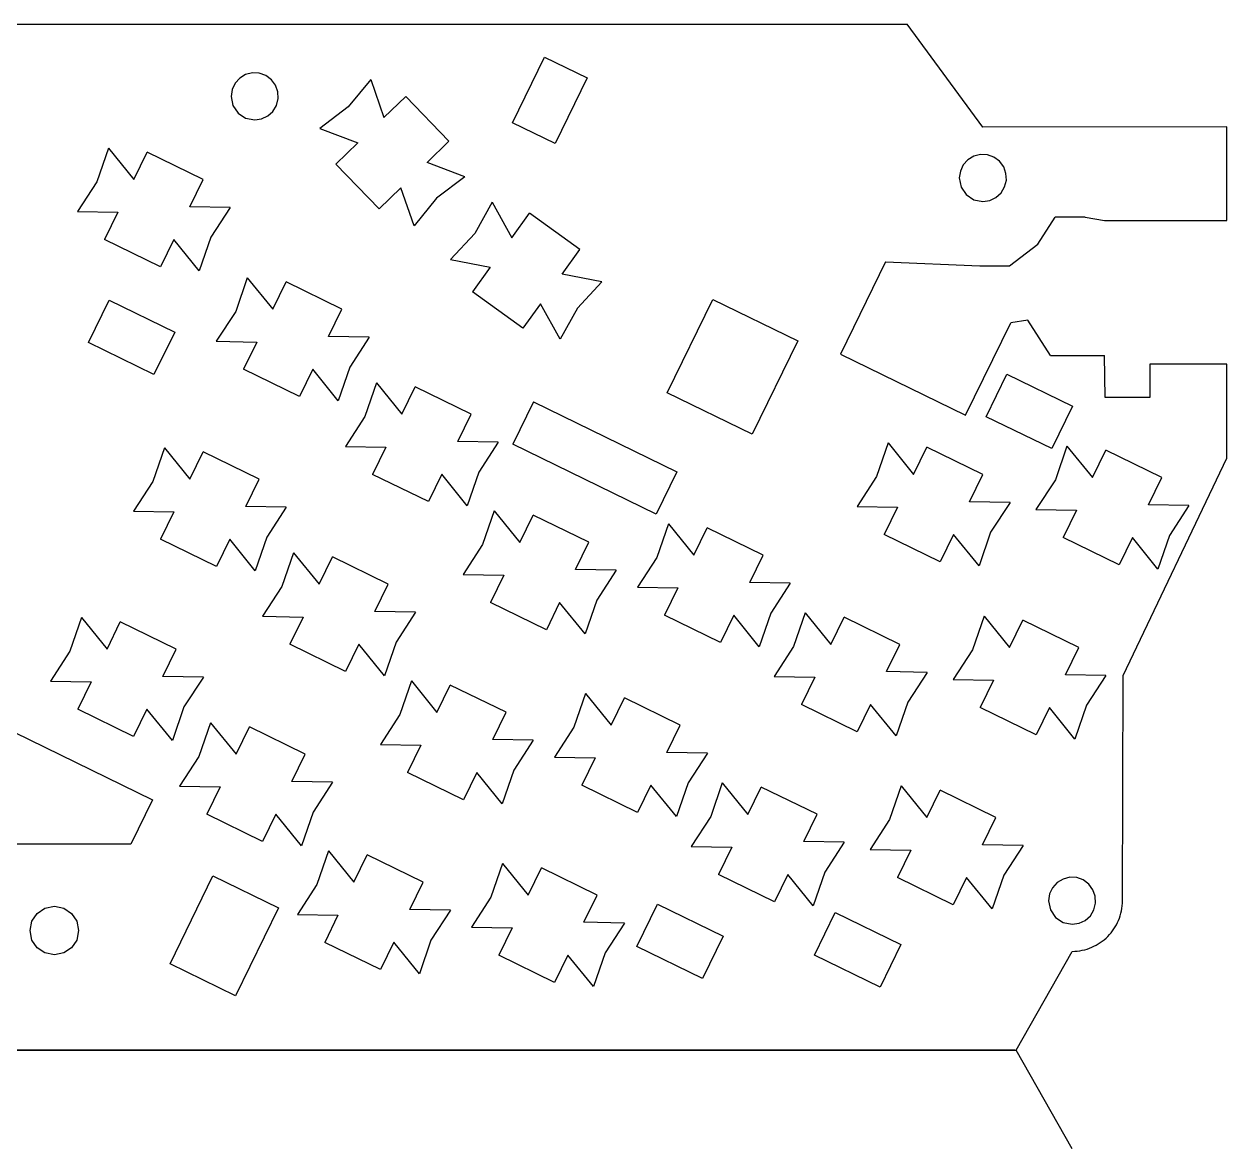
# Model space of a CAD drawing. Extents: x -3 to 397, y 9 to 305.
# Drawn here: x 307.9 to 396.9, y 138.5 to 221.8 of the extents above; entities that cross this region are included whole.
import ezdxf

# ---------------------------------------------------------------- set-up
doc = ezdxf.new("R2010")
doc.units = 0

msp = doc.modelspace()

# ---------------------------------------------------------------- linework, layer by layer
at = {"layer": 'Layer 1'}
for p, q in [((230.798208, 221.755681), (373.278108, 221.755681)), ((378.868988, 214.113581), (373.278088, 221.755681)), ((344.05697, 214.44614), (346.42417, 219.29964)), ((346.42417, 219.29964), (349.56997, 217.76534)), ((323.51675, 217.371279), (323.299421, 216.913771)), ((323.856264, 217.747146), (323.51675, 217.371279)), ((324.299388, 218.013573), (323.856264, 217.747146)), ((324.801117, 218.138517), (324.299388, 218.013573)), ((325.306968, 218.112811), (324.801117, 218.138517)), ((325.78415, 217.942979), (325.306968, 218.112811)), ((326.199873, 217.635543), (325.78415, 217.942979)), ((326.507309, 217.21982), (326.199873, 217.635543)), ((333.56067, 217.66264), (331.89907, 215.61474)), ((333.56067, 217.66264), (334.53737, 214.82604)), ((349.56997, 217.76534), (347.20277, 212.91184)), ((323.299421, 216.913771), (323.22285, 216.40242)), ((323.22285, 216.40242), (323.355597, 215.735058)), ((326.677141, 216.742638), (326.507309, 217.21982)), ((326.702847, 216.236787), (326.677141, 216.742638)), ((334.53737, 214.82604), (336.15587, 216.38904)), ((339.35137, 213.08004), (336.15587, 216.38904)), ((323.355597, 215.735058), (323.733627, 215.169297)), ((326.311476, 215.291934), (326.577903, 215.735058)), ((326.577903, 215.735058), (326.702847, 216.236787)), ((331.89907, 215.61474), (329.79447, 214.02564)), ((323.733627, 215.169297), (324.299388, 214.791267)), ((324.299388, 214.791267), (324.96675, 214.65852)), ((324.96675, 214.65852), (325.478101, 214.735091)), ((324.96675, 214.65852), (324.96675, 214.65852)), ((325.478101, 214.735091), (325.935609, 214.95242)), ((325.935609, 214.95242), (326.311476, 215.291934)), ((329.79447, 214.02564), (332.59517, 212.95054)), ((347.20277, 212.91184), (344.05697, 214.44614)), ((396.938108, 214.135681), (378.869008, 214.113581)), ((396.940088, 207.210281), (396.938088, 214.135681)), ((332.59517, 212.95054), (330.97667, 211.38754)), ((337.73287, 211.51714), (339.35137, 213.08004)), ((314.13597, 212.57894), (313.27497, 210.08624)), ((314.13597, 212.57894), (316.02387, 210.24754)), ((316.02387, 210.24754), (317.01027, 212.26984)), ((321.14467, 210.25334), (317.01027, 212.26984)), ((378.205915, 211.971253), (377.762689, 211.704764)), ((378.707759, 212.096225), (378.205915, 211.971253)), ((379.213726, 212.070514), (378.707759, 212.096225)), ((379.691018, 211.900643), (379.213726, 212.070514)), ((334.17207, 208.07854), (330.97667, 211.38754)), ((340.53357, 210.44204), (337.73287, 211.51714)), ((377.423098, 211.328811), (377.205718, 210.871198)), ((377.762689, 211.704764), (377.423098, 211.328811)), ((380.106836, 211.593136), (379.691018, 211.900643)), ((380.414343, 211.177318), (380.106836, 211.593136)), ((380.584214, 210.700026), (380.414343, 211.177318)), ((320.15837, 208.23104), (321.14467, 210.25334)), ((340.53357, 210.44204), (338.42887, 208.85294)), ((377.205718, 210.871198), (377.12913, 210.35973)), ((377.12913, 210.35973), (377.266206, 209.68077)), ((380.484953, 209.692215), (380.609925, 210.194059)), ((380.609925, 210.194059), (380.584214, 210.700026)), ((313.27497, 210.08624), (311.84077, 207.87314)), ((335.79057, 209.64154), (334.17207, 208.07854)), ((336.76727, 206.80494), (335.79057, 209.64154)), ((377.266206, 209.68077), (377.640024, 209.126324)), ((380.218464, 209.248989), (380.484953, 209.692215)), ((338.42887, 208.85294), (336.76727, 206.80494)), ((342.54297, 208.56204), (341.26227, 206.25674)), ((342.54297, 208.56204), (343.99737, 205.93814)), ((377.640024, 209.126324), (378.19447, 208.752506)), ((378.19447, 208.752506), (378.87343, 208.61543)), ((378.87343, 208.61543), (379.384898, 208.692018)), ((378.87343, 208.61543), (378.87343, 208.61543)), ((379.384898, 208.692018), (379.842511, 208.909398)), ((379.842511, 208.909398), (380.218464, 209.248989)), ((311.84077, 207.87314), (314.84027, 207.82074)), ((314.84027, 207.82074), (313.85397, 205.79854)), ((323.15787, 208.17864), (320.15837, 208.23104)), ((323.15787, 208.17864), (321.72367, 205.96554)), ((343.99737, 205.93814), (345.31987, 207.75844)), ((349.04137, 205.05464), (345.31987, 207.75844)), ((382.934208, 205.45988), (384.234208, 207.459981)), ((386.434188, 207.459981), (384.234188, 207.459981)), ((386.434208, 207.459981), (387.864208, 207.209981)), ((387.864188, 207.209981), (396.940088, 207.210281)), ((317.98837, 203.78194), (313.85397, 205.79854)), ((318.97477, 205.80424), (317.98837, 203.78194)), ((320.86267, 203.47284), (318.97477, 205.80424)), ((321.72367, 205.96554), (320.86267, 203.47284)), ((341.26227, 206.25674), (339.46547, 204.32624)), ((347.71887, 203.23434), (349.04137, 205.05464)), ((380.837998, 203.86076), (382.934198, 205.45988)), ((339.46547, 204.32624), (342.41037, 203.75384)), ((371.673808, 204.16058), (368.333408, 197.31176)), ((371.673808, 204.16058), (378.638008, 203.86077)), ((342.41037, 203.75384), (341.08787, 201.93354)), ((350.66377, 202.66194), (347.71887, 203.23434)), ((378.637988, 203.86077), (380.837988, 203.86077)), ((324.42137, 202.97304), (323.56047, 200.48034)), ((324.42137, 202.97304), (326.30937, 200.64164)), ((326.30937, 200.64164), (327.29567, 202.66394)), ((331.43007, 200.64744), (327.29567, 202.66394)), ((350.66377, 202.66194), (348.86697, 200.73154)), ((312.65817, 198.17714), (314.19247, 201.32294)), ((314.19247, 201.32294), (319.04587, 198.95574)), ((344.80927, 199.22974), (341.08787, 201.93354)), ((355.50017, 194.45094), (358.87557, 201.37164)), ((358.87557, 201.37164), (365.16717, 198.30304)), ((323.56047, 200.48034), (322.12617, 198.26724)), ((330.44377, 198.62514), (331.43007, 200.64744)), ((346.13187, 201.05004), (344.80927, 199.22974)), ((347.58627, 198.42614), (346.13187, 201.05004)), ((348.86697, 200.73154), (347.58627, 198.42614)), ((377.591008, 192.79655), (380.931308, 199.64535)), ((382.209008, 199.84465), (380.931308, 199.64535)), ((383.874208, 197.20996), (382.209008, 199.84466)), ((319.04587, 198.95574), (317.51167, 195.80994)), ((333.44337, 198.57274), (330.44377, 198.62514)), ((333.44337, 198.57274), (332.00907, 196.35964)), ((317.51167, 195.80994), (312.65817, 198.17714)), ((322.12617, 198.26724), (325.12577, 198.21494)), ((325.12577, 198.21494), (324.13937, 196.19264)), ((365.16717, 198.30304), (361.79167, 191.38234)), ((368.333388, 197.31176), (377.590988, 192.79656)), ((383.874208, 197.20996), (387.880108, 197.21026)), ((387.926808, 194.09916), (387.880108, 197.21026)), ((328.27387, 194.17614), (324.13937, 196.19264)), ((329.26017, 196.19844), (328.27387, 194.17614)), ((331.14817, 193.86694), (329.26017, 196.19844)), ((332.00907, 196.35964), (331.14817, 193.86694)), ((391.220088, 196.57026), (391.227088, 194.09916)), ((396.930108, 196.56995), (391.220108, 196.57026)), ((396.920188, 189.62436), (396.930188, 196.56995)), ((333.97947, 195.19604), (333.11847, 192.70334)), ((333.97947, 195.19604), (335.86737, 192.86454)), ((379.11687, 192.68734), (380.65117, 195.83314)), ((380.65117, 195.83314), (385.50457, 193.46594)), ((335.86737, 192.86454), (336.85377, 194.88684)), ((340.98817, 192.87034), (336.85377, 194.88684)), ((361.79167, 191.38234), (355.50017, 194.45094)), ((345.60807, 193.78804), (344.07377, 190.64224)), ((345.60807, 193.78804), (356.21377, 188.61524)), ((385.50457, 193.46594), (383.97027, 190.32014)), ((391.226808, 194.09916), (387.926808, 194.09916)), ((333.11847, 192.70334), (331.68427, 190.49014)), ((340.00187, 190.84804), (340.98817, 192.87034)), ((383.97027, 190.32014), (379.11687, 192.68734)), ((343.00137, 190.79574), (340.00187, 190.84804)), ((343.00137, 190.79574), (341.56717, 188.58264)), ((354.67947, 185.46944), (344.07377, 190.64224)), ((371.85957, 190.73944), (370.99857, 188.24674)), ((371.85957, 190.73944), (373.74747, 188.40804)), ((318.28417, 190.38994), (317.42327, 187.89724)), ((318.28417, 190.38994), (320.17217, 188.05854)), ((320.17217, 188.05854), (321.15847, 190.08084)), ((325.29297, 188.06434), (321.15847, 190.08084)), ((331.68427, 190.49014), (334.68377, 190.43784)), ((334.68377, 190.43784), (333.69747, 188.41554)), ((373.74747, 188.40804), (374.73377, 190.43034)), ((378.86827, 188.41384), (374.73377, 190.43034)), ((385.09997, 190.51224), (384.23897, 188.01954)), ((385.09997, 190.51224), (386.98787, 188.18084)), ((386.98787, 188.18084), (387.97427, 190.20314)), ((392.10867, 188.18654), (387.97427, 190.20314)), ((389.258108, 173.51565), (396.920208, 189.62436)), ((317.42327, 187.89724), (315.98897, 185.68414)), ((324.30657, 186.04204), (325.29297, 188.06434)), ((337.83197, 186.39904), (333.69747, 188.41554)), ((338.81827, 188.42134), (337.83197, 186.39904)), ((340.70627, 186.08984), (338.81827, 188.42134)), ((341.56717, 188.58264), (340.70627, 186.08984)), ((356.21377, 188.61524), (354.67947, 185.46944)), ((370.99857, 188.24674), (369.56437, 186.03364)), ((377.88197, 186.39154), (378.86827, 188.41384)), ((384.23897, 188.01954), (382.80477, 185.80644)), ((391.12237, 186.16434), (392.10867, 188.18654)), ((380.88147, 186.33914), (377.88197, 186.39154)), ((380.88147, 186.33914), (379.44727, 184.12604)), ((394.12187, 186.11194), (391.12237, 186.16434)), ((394.12187, 186.11194), (392.68767, 183.89884)), ((315.98897, 185.68414), (318.98857, 185.63174)), ((318.98857, 185.63174), (318.00217, 183.60954)), ((327.30617, 185.98964), (324.30657, 186.04204)), ((327.30617, 185.98964), (325.87187, 183.77654)), ((342.70467, 185.71124), (341.84367, 183.218539)), ((342.70467, 185.71124), (344.59257, 183.379739)), ((344.59257, 183.379739), (345.57897, 185.40204)), ((349.71337, 183.385539), (345.57897, 185.40204)), ((369.56437, 186.03364), (372.56387, 185.98124)), ((372.56387, 185.98124), (371.57757, 183.95894)), ((382.80477, 185.80644), (385.80427, 185.75404)), ((385.80427, 185.75404), (384.81797, 183.73174)), ((355.59437, 184.76494), (354.73337, 182.272239)), ((355.59437, 184.76494), (357.48227, 182.433539)), ((357.48227, 182.433539), (358.46867, 184.45584)), ((362.60307, 182.439339), (358.46867, 184.45584)), ((322.13667, 181.593039), (318.00217, 183.60954)), ((323.12297, 183.61524), (322.13667, 181.593039)), ((325.01097, 181.283839), (323.12297, 183.61524)), ((325.87187, 183.77654), (325.01097, 181.283839)), ((375.71197, 181.942439), (371.57757, 183.95894)), ((376.69837, 183.96474), (375.71197, 181.942439)), ((378.58627, 181.633339), (376.69837, 183.96474)), ((379.44727, 184.12604), (378.58627, 181.633339)), ((388.95237, 181.715239), (384.81797, 183.73174)), ((389.93877, 183.73754), (388.95237, 181.715239)), ((391.82667, 181.406139), (389.93877, 183.73754)), ((392.68767, 183.89884), (391.82667, 181.406139)), ((327.84227, 182.612939), (326.98127, 180.120139)), ((327.84227, 182.612939), (329.73027, 180.281439)), ((341.84367, 183.218539), (340.40947, 181.005439)), ((348.72707, 181.363239), (349.71337, 183.385539)), ((329.73027, 180.281439), (330.71657, 182.303739)), ((334.85097, 180.287239), (330.71657, 182.303739)), ((354.73337, 182.272239), (353.29917, 180.059139)), ((361.61677, 180.417039), (362.60307, 182.439339)), ((340.40947, 181.005439), (343.40897, 180.953039)), ((343.40897, 180.953039), (342.42267, 178.930739)), ((351.72657, 181.310939), (348.72707, 181.363239)), ((351.72657, 181.310939), (350.29237, 179.097839)), ((326.98127, 180.120139), (325.54707, 177.907039)), ((333.86467, 178.264939), (334.85097, 180.287239)), ((353.29917, 180.059139), (356.29867, 180.006839)), ((356.29867, 180.006839), (355.31237, 177.984539)), ((364.61627, 180.364639), (361.61677, 180.417039)), ((364.61627, 180.364639), (363.18207, 178.151539)), ((350.29237, 179.097839), (349.43137, 176.605139)), ((336.86417, 178.212639), (333.86467, 178.264939)), ((336.86417, 178.212639), (335.42997, 175.999439)), ((346.55707, 176.914239), (342.42267, 178.930739)), ((347.54347, 178.936539), (346.55707, 176.914239)), ((349.43137, 176.605139), (347.54347, 178.936539)), ((363.18207, 178.151539), (362.32117, 175.658839)), ((365.72237, 178.156339), (364.86137, 175.663639)), ((365.72237, 178.156339), (367.61027, 175.824939)), ((312.14697, 177.806839), (311.28607, 175.314139)), ((312.14697, 177.806839), (314.03497, 175.475439)), ((314.03497, 175.475439), (315.02127, 177.497739)), ((319.15577, 175.481239), (315.02127, 177.497739)), ((325.54707, 177.907039), (328.54657, 177.854739)), ((328.54657, 177.854739), (327.56027, 175.832439)), ((359.44687, 175.968039), (355.31237, 177.984539)), ((360.43317, 177.990339), (359.44687, 175.968039)), ((362.32117, 175.658839), (360.43317, 177.990339)), ((367.61027, 175.824939), (368.59657, 177.847139)), ((372.73107, 175.830639), (368.59657, 177.847139)), ((378.96277, 177.929139), (378.10177, 175.436439)), ((378.96277, 177.929139), (380.85067, 175.597739)), ((380.85067, 175.597739), (381.83707, 177.619939)), ((385.97147, 175.603439), (381.83707, 177.619939)), ((318.16937, 173.458939), (319.15577, 175.481239)), ((331.69477, 173.815939), (327.56027, 175.832439)), ((332.68107, 175.838239), (331.69477, 173.815939)), ((334.56907, 173.506739), (332.68107, 175.838239)), ((335.42997, 175.999439), (334.56907, 173.506739)), ((364.86137, 175.663639), (363.42717, 173.450539)), ((371.74477, 173.808439), (372.73107, 175.830639)), ((378.10177, 175.436439), (376.66757, 173.223339)), ((384.98517, 173.581139), (385.97147, 175.603439)), ((311.28607, 175.314139), (309.85177, 173.101039)), ((374.74427, 173.756039), (371.74477, 173.808439)), ((374.74427, 173.756039), (373.31007, 171.542939)), ((309.85177, 173.101039), (312.85137, 173.048639)), ((312.85137, 173.048639), (311.86497, 171.026339)), ((321.16897, 173.406539), (318.16937, 173.458939)), ((321.16897, 173.406539), (319.73467, 171.193439)), ((336.56747, 173.128139), (335.70647, 170.635339)), ((336.56747, 173.128139), (338.45537, 170.796639)), ((338.45537, 170.796639), (339.44177, 172.818939)), ((343.57617, 170.802439), (339.44177, 172.818939)), ((363.42717, 173.450539), (366.42667, 173.398139)), ((366.42667, 173.398139), (365.44037, 171.375839)), ((376.66757, 173.223339), (379.66707, 173.170939)), ((379.66707, 173.170939), (378.68077, 171.148639)), ((387.98467, 173.528839), (384.98517, 173.581139)), ((387.98467, 173.528839), (386.55047, 171.315739)), ((389.211608, 156.84995), (389.258108, 173.51565)), ((349.45717, 172.181839), (348.59617, 169.689139)), ((349.45717, 172.181839), (351.34507, 169.850439)), ((351.34507, 169.850439), (352.33147, 171.872739)), ((356.46587, 169.856239), (352.33147, 171.872739)), ((315.99947, 169.009839), (311.86497, 171.026339)), ((316.98577, 171.032139), (315.99947, 169.009839)), ((318.87377, 168.700739), (316.98577, 171.032139)), ((319.73467, 171.193439), (318.87377, 168.700739)), ((369.57477, 169.359339), (365.44037, 171.375839)), ((370.56117, 171.381639), (369.57477, 169.359339)), ((372.44907, 169.050239), (370.56117, 171.381639)), ((373.31007, 171.542939), (372.44907, 169.050239)), ((382.81517, 169.132139), (378.68077, 171.148639)), ((383.80157, 171.154439), (382.81517, 169.132139)), ((385.68947, 168.823039), (383.80157, 171.154439)), ((386.55047, 171.315739), (385.68947, 168.823039)), ((335.70647, 170.635339), (334.27227, 168.422239)), ((342.58987, 168.780139), (343.57617, 170.802439)), ((307.15107, 169.320939), (317.39727, 164.323437)), ((321.70507, 170.029739), (320.84407, 167.537039)), ((321.70507, 170.029739), (323.59307, 167.698339)), ((323.59307, 167.698339), (324.57937, 169.720639)), ((328.71377, 167.704139), (324.57937, 169.720639)), ((348.59617, 169.689139), (347.16197, 167.476037)), ((355.47957, 167.833939), (356.46587, 169.856239)), ((334.27227, 168.422239), (337.27177, 168.369939)), ((337.27177, 168.369939), (336.28547, 166.347637)), ((345.58937, 168.727839), (342.58987, 168.780139)), ((345.58937, 168.727839), (344.15517, 166.514737)), ((320.84407, 167.537039), (319.40987, 165.323937)), ((327.72747, 165.681837), (328.71377, 167.704139)), ((347.16197, 167.476037), (350.16147, 167.423637)), ((350.16147, 167.423637), (349.17517, 165.401437)), ((358.47907, 167.781539), (355.47957, 167.833939)), ((358.47907, 167.781539), (357.04487, 165.568437)), ((344.15517, 166.514737), (343.29417, 164.021937)), ((330.72707, 165.629437), (327.72747, 165.681837)), ((330.72707, 165.629437), (329.29277, 163.416337)), ((340.41997, 164.331137), (336.28547, 166.347637)), ((341.40627, 166.353437), (340.41997, 164.331137)), ((343.29417, 164.021937), (341.40627, 166.353437)), ((319.40987, 165.323937), (322.40947, 165.271637)), ((322.40947, 165.271637), (321.42307, 163.249337)), ((353.30967, 163.384837), (349.17517, 165.401437)), ((354.29597, 165.407137), (353.30967, 163.384837)), ((356.18397, 163.075737), (354.29597, 165.407137)), ((357.04487, 165.568437), (356.18397, 163.075737)), ((359.58517, 165.573237), (358.72417, 163.080537)), ((359.58517, 165.573237), (361.47307, 163.241737)), ((361.47307, 163.241737), (362.45947, 165.264037)), ((366.59387, 163.247537), (362.45947, 165.264037)), ((372.82557, 165.346037), (371.96457, 162.853337)), ((372.82557, 165.346037), (374.71347, 163.014537)), ((374.71347, 163.014537), (375.69987, 165.036837)), ((379.83427, 163.020337), (375.69987, 165.036837)), ((317.39727, 164.323437), (315.79727, 161.042837)), ((325.55757, 161.232837), (321.42307, 163.249337)), ((326.54387, 163.255037), (325.55757, 161.232837)), ((328.43187, 160.923637), (326.54387, 163.255037)), ((329.29277, 163.416337), (328.43187, 160.923637)), ((358.72417, 163.080537), (357.28997, 160.867437)), ((365.60757, 161.225237), (366.59387, 163.247537)), ((378.84797, 160.998037), (379.83427, 163.020337)), ((371.96457, 162.853337), (370.53037, 160.640137)), ((368.60707, 161.172937), (365.60757, 161.225237)), ((368.60707, 161.172937), (367.17287, 158.959837)), ((315.79727, 161.042837), (288.27797, 161.042837)), ((330.43027, 160.545037), (329.56927, 158.052237)), ((330.43027, 160.545037), (332.31817, 158.213537)), ((357.28997, 160.867437), (360.28947, 160.815037)), ((360.28947, 160.815037), (359.30317, 158.792737)), ((370.53037, 160.640137), (373.52987, 160.587837)), ((373.52987, 160.587837), (372.54357, 158.565537)), ((381.84747, 160.945737), (378.84797, 160.998037)), ((381.84747, 160.945737), (380.41327, 158.732637)), ((332.31817, 158.213537), (333.30457, 160.235837)), ((337.43897, 158.219337), (333.30457, 160.235837)), ((343.31997, 159.598737), (342.45897, 157.106037)), ((343.31997, 159.598737), (345.20797, 157.267337)), ((318.70227, 152.171537), (321.88047, 158.687737)), ((321.88047, 158.687737), (326.73397, 156.320537)), ((345.20797, 157.267337), (346.19427, 159.289637)), ((350.32867, 157.273137), (346.19427, 159.289637)), ((363.43757, 156.776237), (359.30317, 158.792737)), ((364.42397, 158.798537), (363.43757, 156.776237)), ((366.31187, 156.467137), (364.42397, 158.798537)), ((367.17287, 158.959837), (366.31187, 156.467137)), ((376.67797, 156.549037), (372.54357, 158.565537)), ((377.66437, 158.571337), (376.67797, 156.549037)), ((379.55227, 156.239837), (377.66437, 158.571337)), ((380.41327, 158.732637), (379.55227, 156.239837)), ((385.317989, 158.582625), (384.816145, 158.457653)), ((385.823956, 158.556914), (385.317989, 158.582625)), ((386.301248, 158.387043), (385.823956, 158.556914)), ((329.56927, 158.052237), (328.13507, 155.839137)), ((336.45267, 156.197037), (337.43897, 158.219337)), ((384.033328, 157.815211), (383.815948, 157.357598)), ((384.372919, 158.191164), (384.033328, 157.815211)), ((384.816145, 158.457653), (384.372919, 158.191164)), ((386.717066, 158.079536), (386.301248, 158.387043)), ((387.024573, 157.663718), (386.717066, 158.079536)), ((387.194444, 157.186426), (387.024573, 157.663718)), ((342.45897, 157.106037), (341.02477, 154.892937)), ((349.34237, 155.250837), (350.32867, 157.273137)), ((383.815948, 157.357598), (383.73936, 156.84613)), ((383.73936, 156.84613), (383.872137, 156.178615)), ((387.220155, 156.680459), (387.194444, 157.186426)), ((389.206398, 156.65774), (389.211398, 156.84994)), ((308.481232, 155.339536), (308.866194, 155.910511)), ((308.866194, 155.910511), (309.437169, 156.295473)), ((309.437169, 156.295473), (310.13637, 156.436635)), ((310.13637, 156.436635), (310.835571, 156.295473)), ((310.835571, 156.295473), (311.406546, 155.910511)), ((311.406546, 155.910511), (311.791508, 155.339536)), ((326.73397, 156.320537), (323.55577, 149.804337)), ((328.13507, 155.839137), (331.13457, 155.786837)), ((339.45217, 156.144637), (336.45267, 156.197037)), ((339.45217, 156.144637), (338.01797, 153.931537)), ((353.26097, 153.451537), (354.79527, 156.597337)), ((354.79527, 156.597337), (359.64877, 154.230137)), ((366.41587, 152.821037), (367.95017, 155.966737)), ((367.95017, 155.966737), (372.80367, 153.599537)), ((383.872137, 156.178615), (384.250254, 155.612724)), ((386.828694, 155.735389), (387.095183, 156.178615)), ((387.095183, 156.178615), (387.220155, 156.680459)), ((389.042388, 155.73915), (389.092888, 155.91645)), ((389.092908, 155.91645), (389.134708, 156.09725)), ((389.134708, 156.09725), (389.167708, 156.28115)), ((389.167688, 156.28115), (389.191688, 156.46815)), ((389.191708, 156.46815), (389.206408, 156.65775)), ((308.34007, 154.640335), (308.481232, 155.339536)), ((311.791508, 155.339536), (311.93267, 154.640335)), ((331.13457, 155.786837), (330.14827, 153.764537)), ((352.34187, 155.198437), (349.34237, 155.250837)), ((352.34187, 155.198437), (350.90767, 152.985337)), ((384.250254, 155.612724), (384.816145, 155.234607)), ((384.816145, 155.234607), (385.48366, 155.10183)), ((385.48366, 155.10183), (385.995128, 155.178418)), ((385.48366, 155.10183), (385.48366, 155.10183)), ((385.995128, 155.178418), (386.452741, 155.395798)), ((386.452741, 155.395798), (386.828694, 155.735389)), ((388.669808, 154.91245), (388.759608, 155.06905)), ((388.759608, 155.06905), (388.842008, 155.23025)), ((388.841988, 155.23025), (388.916788, 155.39585)), ((388.916788, 155.39585), (388.983688, 155.56555)), ((388.983708, 155.56555), (389.042408, 155.73915)), ((308.481232, 153.941134), (308.34007, 154.640335)), ((308.34007, 154.640335), (308.34007, 154.640335)), ((311.93267, 154.640335), (311.791508, 153.941134)), ((341.02477, 154.892937), (344.02427, 154.840537)), ((344.02427, 154.840537), (343.03797, 152.818237)), ((359.64877, 154.230137), (358.11447, 151.084337)), ((387.852608, 153.96475), (387.987908, 154.08255)), ((387.987888, 154.08255), (388.117388, 154.20665)), ((388.117408, 154.20665), (388.240808, 154.33675)), ((388.240808, 154.33675), (388.358008, 154.47255)), ((388.358008, 154.47255), (388.468808, 154.61395)), ((388.468788, 154.61395), (388.572688, 154.76065)), ((388.572688, 154.76064), (388.669788, 154.91244)), ((308.866194, 153.370159), (308.481232, 153.941134)), ((309.437169, 152.985197), (308.866194, 153.370159)), ((311.406546, 153.370159), (310.835571, 152.985197)), ((311.791508, 153.941134), (311.406546, 153.370159)), ((334.28277, 151.748037), (330.14827, 153.764537)), ((335.26907, 153.770337), (334.28277, 151.748037)), ((337.15707, 151.438837), (335.26907, 153.770337)), ((338.01797, 153.931537), (337.15707, 151.438837)), ((358.11447, 151.084337), (353.26097, 153.451537)), ((372.80367, 153.599537), (371.26937, 150.453737)), ((386.047808, 153.14655), (386.231608, 153.18045)), ((386.231608, 153.18045), (386.412208, 153.22315)), ((386.412188, 153.22316), (386.589188, 153.27436)), ((386.589188, 153.27436), (386.762588, 153.33396)), ((386.762608, 153.33395), (386.932008, 153.40165)), ((386.932008, 153.40165), (387.097208, 153.47715)), ((387.097188, 153.47716), (387.257988, 153.56036)), ((387.258008, 153.56035), (387.414208, 153.65095)), ((387.414188, 153.65095), (387.565488, 153.74865)), ((387.565488, 153.74866), (387.711688, 153.85336)), ((387.711708, 153.85335), (387.852608, 153.96475)), ((310.13637, 152.844035), (309.437169, 152.985197)), ((310.835571, 152.985197), (310.13637, 152.844035)), ((347.17247, 150.801737), (343.03797, 152.818237)), ((348.15877, 152.824037), (347.17247, 150.801737)), ((350.04677, 150.492637), (348.15877, 152.824037)), ((350.90767, 152.985337), (350.04677, 150.492637)), ((371.26937, 150.453737), (366.41587, 152.821037)), ((381.328088, 145.78566), (385.479188, 153.09996)), ((385.479208, 153.09995), (385.671408, 153.10595)), ((385.671408, 153.10605), (385.861008, 153.12165)), ((385.861008, 153.12165), (386.047808, 153.14655)), ((323.55577, 149.804337), (318.70227, 152.171537)), ((381.228343, 145.78623), (222.840373, 145.78623)), ((275.428098, 145.78565), (328.648108, 145.78565)), ((328.648108, 145.78566), (381.328108, 145.78566)), ((328.649093, 145.78624), (328.649093, 145.78624)), ((385.480193, 138.47192), (381.329093, 145.78623))]:
    msp.add_line(p, q, dxfattribs=at)

doc.saveas('drawing.dxf')
